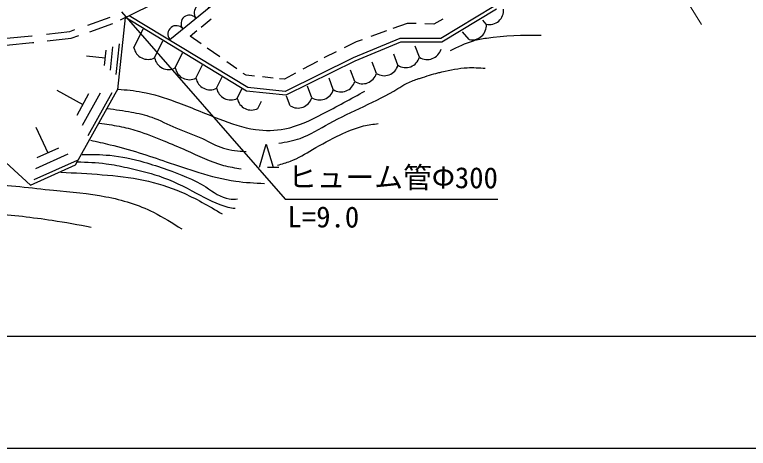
# Model space of a CAD drawing. Units: millimetres, scale not verified. Extents: x 40000 to 680000, y 20000 to 380000.
# Drawn here: x 186437 to 250185, y 205000 to 242679 of the extents above; entities that cross this region are included whole.
import ezdxf
from ezdxf.enums import TextEntityAlignment as Align

# ---------------------------------------------------------------- set-up
doc = ezdxf.new("R2010")
doc.units = ezdxf.units.MM
doc.header["$LTSCALE"] = 1000
for name, color, linetype, lineweight in [('M-BGD', 7, 'Continuous', 25), ('M-STR-HTXT', 7, 'Continuous', 13), ('M-STR-STR3', 7, 'Continuous', 25), ('M-TTL-BAND', 7, 'Continuous', 25)]:
    doc.layers.add(name, color=color, linetype=linetype, lineweight=lineweight)
doc.styles.add('ＭＳ ゴシック', font='')
doc.styles.get('ＭＳ ゴシック').set_extended_font_data('MS Gothic')

msp = doc.modelspace()

# ---------------------------------------------------------------- linework, layer by layer
at = {"layer": 'M-BGD'}
for p, q in [((199919, 240533), (212382, 250674)), ((195627, 242228), (198136, 243441)), ((228086, 243377), (223464, 240604)), ((228297, 243154), (223547, 240304)), ((192802, 241780), (194726, 242458)), ((195389, 236190), (196059, 242437)), ((206586, 236046), (196059, 242437)), ((206684, 236338), (196381, 242592)), ((202631, 241598), (203510, 242328)), ((223647, 242293), (222863, 241864)), ((192956, 241199), (194957, 241904)), ((220544, 241925), (219299, 241473)), ((221310, 241905), (220544, 241925)), ((222863, 241864), (222062, 241885)), ((227420, 241841), (227112, 242191)), ((189192, 240992), (191224, 241224)), ((191224, 241224), (191662, 241379)), ((196800, 239809), (197602, 241446)), ((201686, 240812), (202279, 241305)), ((218755, 241275), (217386, 240777)), ((225918, 240520), (225338, 241179)), ((185730, 240650), (187937, 240849)), ((187937, 240849), (187968, 240853)), ((189258, 240396), (191360, 240636)), ((191360, 240636), (192022, 240869)), ((198596, 238929), (199317, 240401)), ((202638, 240145), (201686, 240812)), ((219898, 240604), (215857, 238924)), ((216618, 240498), (216123, 240318)), ((223464, 240604), (219898, 240604)), ((185693, 240044), (187998, 240252)), ((187998, 240252), (188107, 240265)), ((194936, 239880), (194726, 237870)), ((195506, 240150), (195226, 237470)), ((204251, 239015), (203177, 239767)), ((216123, 240318), (215062, 239793)), ((219958, 240304), (215981, 238650)), ((223547, 240304), (219958, 240304)), ((221613, 238980), (221250, 239948)), ((192686, 239100), (194296, 238930)), ((194366, 239600), (194226, 238260)), ((200391, 238049), (201032, 239356)), ((214368, 239450), (213372, 238958)), ((219741, 238278), (219376, 239252)), ((205748, 237966), (204864, 238586)), ((215857, 238924), (209944, 236002)), ((215981, 238650), (209999, 235694)), ((212746, 238620), (211473, 237933)), ((213372, 238958), (213331, 238936)), ((217868, 237575), (217501, 238555)), ((202187, 237168), (202748, 238311)), ((215996, 236873), (215626, 237859)), ((203983, 236288), (204463, 237267)), ((206540, 237412), (206296, 237582)), ((207270, 237337), (206540, 237412)), ((208907, 237171), (207959, 237267)), ((210837, 237589), (209878, 237072)), ((214123, 236170), (213751, 237163)), ((209878, 237072), (209459, 237115)), ((190106, 236120), (192346, 234870)), ((191720, 229628), (195423, 236252)), ((194886, 235890), (192796, 232160)), ((205779, 235408), (206178, 236222)), ((209999, 235694), (206586, 236046)), ((209944, 236002), (206684, 236338)), ((212251, 235467), (211876, 236466)), ((192866, 235800), (191826, 233930)), ((193876, 235850), (192316, 233050)), ((210378, 234765), (210069, 235590)), ((207575, 234528), (207893, 235177)), ((182020, 233174), (187809, 227855)), ((188286, 232910), (189316, 230670)), ((207701, 229441), (208301, 231441)), ((208301, 231441), (208901, 229441)), ((190246, 231090), (188376, 230240)), ((191056, 230560), (188246, 229280)), ((187809, 227855), (191720, 229628)), ((191856, 230020), (188116, 228320)), ((208401, 229441), (209401, 229441))]:
    msp.add_line(p, q, dxfattribs=at)
for centre, radius, start, end in [((202751, 242838), 730, 39.13438, 219.13438), ((227675, 243065), 1250, 258.2244, 4.48461), ((201618, 241916), 730, 39.13438, 219.13438), ((200485, 240994), 730, 39.13438, 219.13438), ((226174, 241743), 1250, 258.2244, 4.48461), ((198028, 240042), 1250, 190.76047, 297.02067), ((222286, 240034), 1250, 237.43847, 343.69868), ((199824, 239162), 1250, 190.76047, 297.02067), ((220414, 239331), 1250, 237.43847, 343.69868), ((201619, 238282), 1250, 190.76047, 297.02067), ((218541, 238629), 1250, 237.43847, 343.69868), ((203415, 237402), 1250, 190.76047, 297.02067), ((216669, 237926), 1250, 237.43847, 343.69868), ((214796, 237223), 1250, 237.43847, 343.69868), ((205211, 236522), 1250, 190.76047, 297.02067), ((212924, 236521), 1250, 237.43847, 343.69868), ((207007, 235641), 1250, 190.76047, 297.02067), ((211051, 235818), 1250, 237.43847, 343.69868)]:
    msp.add_arc(centre, radius, start, end, dxfattribs=at)
for points, knots in [([(224293, 239553), (224946, 239883), (225599, 240213), (226295, 240414), (226667, 240522), (227051, 240593), (227436, 240651), (229003, 240886), (230588, 240898), (232172, 240910)], [0, 0, 0, 0, 1, 1, 1, 2, 2, 2, 3, 3, 3, 3]), ([(209395, 231502), (210024, 231614), (210653, 231725), (211247, 231932), (212131, 232241), (212936, 232762), (213766, 233224), (215728, 234318), (217830, 235087), (219729, 236260), (219956, 236400), (220181, 236546), (220418, 236669), (220590, 236758), (220770, 236835), (220950, 236908), (221101, 236969), (221253, 237027), (221408, 237078), (221501, 237108), (221595, 237135), (221688, 237164), (221954, 237245), (222216, 237334), (222481, 237418), (222723, 237494), (222968, 237565), (223215, 237625), (223331, 237653), (223448, 237679), (223565, 237705), (224289, 237864), (225020, 238029), (225757, 238068), (226278, 238095), (226803, 238060), (227328, 238025)], [0, 0, 0, 0, 1, 1, 1, 2, 2, 2, 3, 3, 3, 4, 4, 4, 5, 5, 5, 6, 6, 6, 7, 7, 7, 8, 8, 8, 9, 9, 9, 10, 10, 10, 11, 11, 11, 12, 12, 12, 12]), ([(195427, 236212), (196123, 236148), (196819, 236084), (197504, 235959), (198499, 235778), (199470, 235467), (200423, 235117), (201690, 234652), (202923, 234120), (204184, 233630), (205213, 233230), (206261, 232858), (207355, 232704), (208201, 232584), (209075, 232595), (209909, 232760), (211062, 232987), (212140, 233508), (213193, 234051), (214441, 234694), (215655, 235369), (216870, 236044)], [0, 0, 0, 0, 1, 1, 1, 2, 2, 2, 3, 3, 3, 4, 4, 4, 5, 5, 5, 6, 6, 6, 7, 7, 7, 7]), ([(194501, 234528), (195194, 234436), (195887, 234345), (196578, 234219), (197177, 234110), (197774, 233975), (198346, 233770), (199066, 233512), (199746, 233145), (200451, 232844), (201211, 232519), (202001, 232272), (202752, 231918), (203361, 231631), (203945, 231274), (204576, 231076), (205200, 230879), (205871, 230837), (206541, 230795)], [0, 0, 0, 0, 1, 1, 1, 2, 2, 2, 3, 3, 3, 4, 4, 4, 5, 5, 5, 6, 6, 6, 6]), ([(193799, 233265), (194371, 233181), (194943, 233096), (195511, 232984), (196041, 232880), (196567, 232751), (197083, 232591), (197866, 232348), (198625, 232033), (199384, 231721), (200032, 231455), (200679, 231193), (201321, 230907), (202393, 230430), (203449, 229889), (204576, 229588), (205082, 229453), (205601, 229366), (206120, 229280)], [0, 0, 0, 0, 1, 1, 1, 2, 2, 2, 3, 3, 3, 4, 4, 4, 5, 5, 5, 6, 6, 6, 6]), ([(209266, 229607), (209652, 229709), (210038, 229811), (210407, 229952), (211079, 230209), (211698, 230597), (212323, 230964), (213104, 231421), (213896, 231845), (214713, 232234), (215373, 232548), (216051, 232839), (216758, 233009), (217175, 233109), (217601, 233166), (218028, 233224)], [0, 0, 0, 0, 1, 1, 1, 2, 2, 2, 3, 3, 3, 4, 4, 4, 5, 5, 5, 5]), ([(193013, 231777), (193585, 231650), (194156, 231523), (194725, 231384), (195574, 231177), (196417, 230943), (197251, 230683), (198042, 230436), (198825, 230165), (199609, 229897), (200549, 229576), (201490, 229260), (202443, 228971), (203494, 228652), (204560, 228366), (205643, 228213), (206469, 228096), (207305, 228056), (208141, 228017)], [0, 0, 0, 0, 1, 1, 1, 2, 2, 2, 3, 3, 3, 4, 4, 4, 5, 5, 5, 6, 6, 6, 6]), ([(192311, 230542), (193109, 230539), (193906, 230535), (194697, 230458), (195702, 230361), (196698, 230147), (197672, 229869), (198345, 229677), (199008, 229453), (199665, 229223), (200823, 228818), (201962, 228390), (203033, 227708), (203699, 227283), (204338, 226761), (205082, 226669), (205318, 226640), (205565, 226655), (205811, 226669)], [0, 0, 0, 0, 1, 1, 1, 2, 2, 2, 3, 3, 3, 4, 4, 4, 5, 5, 5, 6, 6, 6, 6]), ([(191862, 229897), (192708, 229868), (193553, 229839), (194388, 229729), (195000, 229648), (195607, 229523), (196213, 229392), (197142, 229190), (198070, 228970), (198963, 228662), (200087, 228274), (201157, 227745), (202219, 227175), (203110, 226696), (203996, 226187), (204969, 225968), (205173, 225922), (205380, 225889), (205587, 225855)], [0, 0, 0, 0, 1, 1, 1, 2, 2, 2, 3, 3, 3, 4, 4, 4, 5, 5, 5, 6, 6, 6, 6]), ([(190459, 228999), (191657, 228935), (192855, 228871), (194052, 228774), (195257, 228677), (196461, 228547), (197644, 228297), (198769, 228060), (199874, 227713), (200928, 227259), (202153, 226730), (203309, 226054), (204464, 225378)], [0, 0, 0, 0, 1, 1, 1, 2, 2, 2, 3, 3, 3, 4, 4, 4, 4]), ([(163372, 227624), (165411, 227833), (167450, 228042), (169493, 228101), (171604, 228161), (173720, 228060), (175836, 228045), (178553, 228024), (181271, 228143), (183976, 227988), (185925, 227877), (187867, 227623), (189814, 227427), (191334, 227274), (192857, 227156), (194360, 226866), (195785, 226591), (197191, 226161), (198486, 225519), (199342, 225094), (200149, 224577), (200956, 224059)], [0, 0, 0, 0, 1, 1, 1, 2, 2, 2, 3, 3, 3, 4, 4, 4, 5, 5, 5, 6, 6, 6, 7, 7, 7, 7]), ([(163094, 225855), (164318, 226000), (165542, 226144), (166771, 226220), (167556, 226269), (168342, 226290), (169129, 226304), (171057, 226340), (172985, 226339), (174910, 226248), (176231, 226186), (177550, 226081), (178868, 225968), (180750, 225805), (182629, 225623), (184509, 225434), (186244, 225260), (187979, 225079), (189701, 224817), (190837, 224644), (191967, 224436), (193097, 224228)], [0, 0, 0, 0, 1, 1, 1, 2, 2, 2, 3, 3, 3, 4, 4, 4, 5, 5, 5, 6, 6, 6, 7, 7, 7, 7])]:
    msp.add_open_spline(points, degree=3, knots=knots, dxfattribs=at)
at = {"layer": 'M-STR-HTXT'}
msp.add_line((246113, 241827), (229934, 268130), dxfattribs=at)
at = {"layer": 'M-STR-STR3'}
for p, q in [((195707, 242933), (209942, 226655)), ((209942, 226655), (228405, 226655)), ((519258, 214730), (148687, 214730))]:
    msp.add_line(p, q, dxfattribs=at)
at = {"layer": 'M-TTL-BAND'}
msp.add_line((40000, 205000), (579000, 205000), dxfattribs=at)

# ---------------------------------------------------------------- texts
at = {"layer": 'M-STR-STR3', "style": 'ＭＳ ゴシック'}
for s, p in [('ヒューム管Φ300', (210174, 227129)), ('L=9.0', (210133, 223660))]:
    msp.add_text(s, height=1833, rotation=359.707, dxfattribs=at).set_placement(p, align=Align.BOTTOM_LEFT)

doc.saveas('drawing.dxf')
